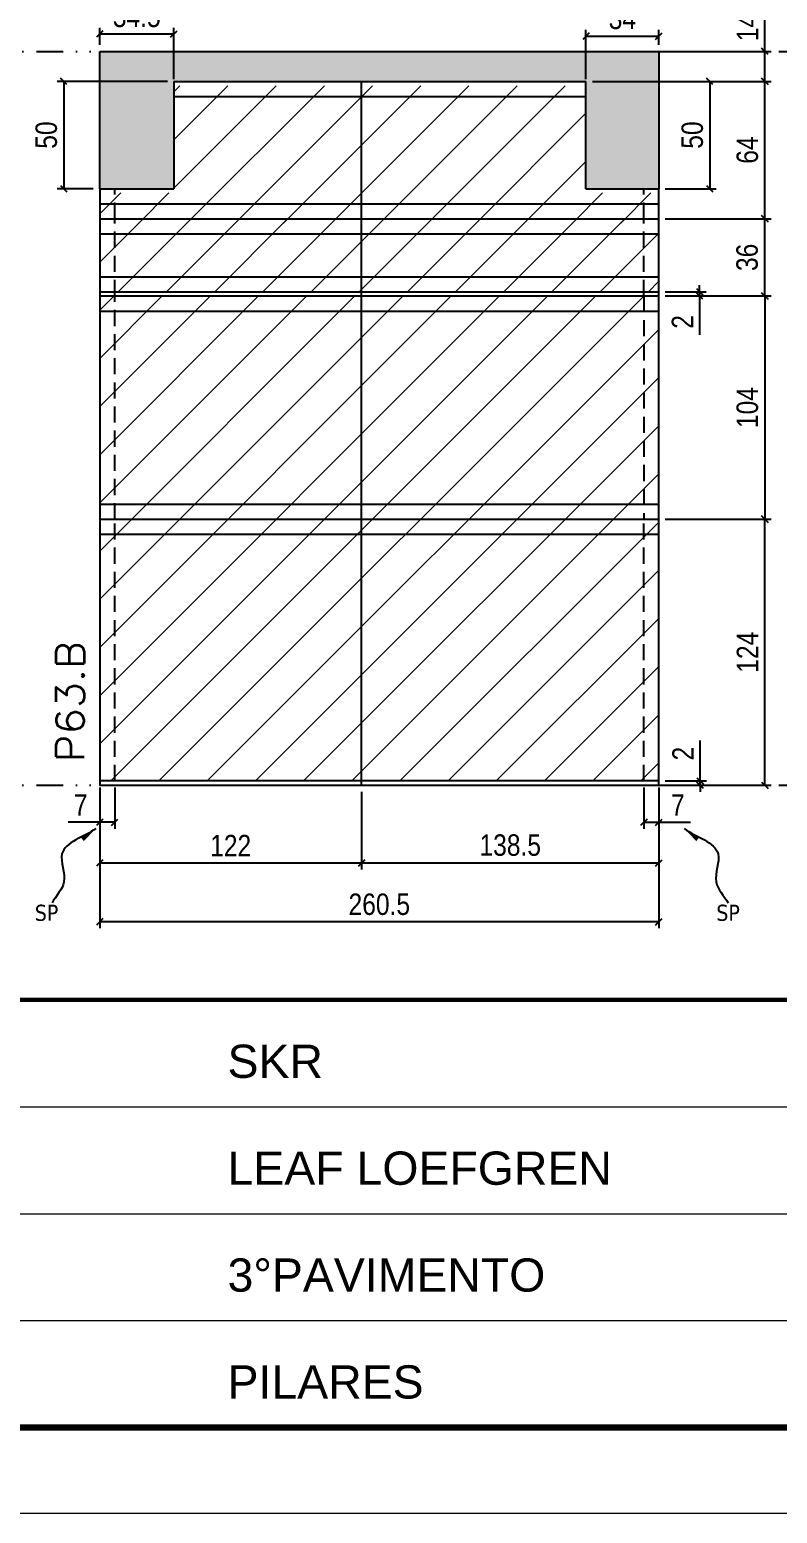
# Model space of a CAD drawing. Extents: x 14400 to 27878, y -21631 to 6985.
# Drawn here: x 16618 to 16967, y 1340 to 2032 of the extents above; entities that cross this region are included whole.
import ezdxf

# ---------------------------------------------------------------- set-up
doc = ezdxf.new("R2010")
doc.units = 0
for name, pattern in [('CONTINUO', [0]), ('DASHED', [0.75, 0.5, -0.25]), ('DIVIDE2', [0.625, 0.25, -0.125, 0, -0.125, 0, -0.125]), ('HIDDEN', [0.375, 0.25, -0.125])]:
    doc.linetypes.add(name, pattern=pattern)
for name, color, linetype in [('COTA', 241, 'Continuous'), ('Nível', 160, 'Continuous'), ('Painéis', 200, 'Continuous'), ('SARR_2.2x7', 40, 'Continuous'), ('Sarrafo de Pressão', 42, 'HIDDEN'), ('texto', 7, 'Continuous')]:
    doc.layers.add(name, color=color, linetype=linetype)
for name, color, linetype, lineweight in [('Folhas', 255, 'Continuous', 9), ('Hachura', 251, 'Continuous', 9), ('SARRAFO DE PRESSAO', 251, 'DASHED', 9), ('Texto Seção', 7, 'Continuous', 15)]:
    doc.layers.add(name, color=color, linetype=linetype, lineweight=lineweight)
doc.styles.add('ARIAL', font='arial.ttf')
doc.styles.add('COTA TECNICA', font='techl___.ttf', dxfattribs={"height": 10})
doc.styles.add('COTA TECNICA-50', font='techl___.ttf', dxfattribs={"height": 10})
doc.styles.add('REGUA-120', font='ROMANS.shx', dxfattribs={"height": 15})
doc.styles.get("Standard").update_dxf_attribs({"font": 'arial.ttf'})
doc.dimstyles.new('COTA PAINEL-50', dxfattribs={"dimtxt": 10, "dimasz": 3, "dimexe": 3, "dimexo": 3, "dimgap": 3, "dimtad": 1, "dimdec": 1, "dimzin": 12, "dimdsep": 46, "dimtxsty": 'COTA TECNICA-50', "dimblk1": 'OBLIQUE', "dimblk2": 'OBLIQUE', "dimsah": 1, "dimcen": 0.9, "dimclrd": 4, "dimclre": 4, "dimclrt": 240, "dimadec": 1, "dimazin": 3, "dimtfac": 1, "dimtdec": 1, "dimtmove": 0, "dimatfit": 3, "dimfxl": 1, "dimtolj": 1, "dimtzin": 12, "dimarcsym": 0})
doc.dimstyles.new('PAINEL', dxfattribs={"dimtxt": 10, "dimasz": 3, "dimexe": 3, "dimexo": 3, "dimgap": 3, "dimtad": 1, "dimdec": 1, "dimzin": 12, "dimdsep": 46, "dimtxsty": 'COTA TECNICA', "dimblk1": 'OBLIQUE', "dimblk2": 'OBLIQUE', "dimsah": 1, "dimcen": 0.9, "dimclrd": 4, "dimclre": 4, "dimclrt": 240, "dimadec": 1, "dimazin": 3, "dimtfac": 1, "dimtdec": 1, "dimtmove": 0, "dimatfit": 3, "dimfxl": 1, "dimtolj": 1, "dimtzin": 12, "dimarcsym": 0})
doc.dimstyles.get("Standard").update_dxf_attribs({"dimtxt": 0.18, "dimasz": 0.18, "dimexe": 0.18, "dimexo": 0.0625, "dimgap": 0.09, "dimtad": 0, "dimtih": 1, "dimtoh": 1, "dimdec": 4, "dimzin": 0, "dimdsep": 46, "dimtxsty": 'Standard', "dimcen": 0.09, "dimadec": 0, "dimazin": 0, "dimtfac": 1, "dimtdec": 4, "dimtofl": 0, "dimtmove": 0, "dimatfit": 3, "dimfxl": 1, "dimtolj": 1, "dimtzin": 0, "dimarcsym": 0})

# ---------------------------------------------------------------- blocks, each defined once
blk = doc.blocks.new('9999999999')
at = {"color": 30, "linetype": 'CONTINUO'}
for p, q in [((98564.56, 34379.64), (99583.98, 34379.64)), ((98564.56, 34329.83), (99487.98, 34329.83)), ((98564.56, 34280.02), (99487.98, 34280.02))]:
    blk.add_line(p, q, dxfattribs=at)
at = {"color": 30, "linetype": 'CONTINUO', "const_width": 2}
blk.add_lwpolyline([(99583.98, 34230.21), (99583.98, 34414.45, 0.414214), (99568.98, 34429.45), (98228.98, 34429.45, 0.414214), (98213.98, 34414.45), (98213.98, 34245.21, 0.414214), (98228.98, 34230.21), (99583.98, 34230.21)], format="xyb", dxfattribs=at)
at = {"layer": 'Folhas'}
blk.add_lwpolyline([(98138.98, 34190.21), (99623.98, 34190.21), (99623.98, 35240.21), (98138.98, 35240.21)], close=True, dxfattribs=at)
at = {"layer": 'Folhas', "color": 30, "const_width": 3}
blk.add_lwpolyline([(98213.98, 34230.21), (99583.98, 34230.21), (99583.98, 35200.21), (98213.98, 35200.21)], close=True, dxfattribs=at)
at = {"color": 7, "linetype": 'Continuous', "ltscale": 5, "style": 'ARIAL'}
for s, height, p in [('SKR', 15.483, (98837.68, 34393.13)), ('LEAF LOEFGREN', 15.4829, (98837.68, 34343.32)), ('3°PAVIMENTO', 15.4829, (98837.68, 34293.51)), ('PILARES', 15.483, (98837.68, 34243.7))]:
    blk.add_text(s, height=height, dxfattribs=at).set_placement(p)
blk = doc.blocks.new('_Oblique')
at = {"color": 0, "linetype": 'ByBlock', "lineweight": -2}
blk.add_line((-0.5, -0.5), (0.5, 0.5), dxfattribs=at)
blk = doc.blocks.new('*D851')
at = {"layer": 'COTA', "color": 4, "lineweight": -2, "transparency": 16777216}
for p, q in [((16651.13, 1678.71), (16651.13, 1613.09)), ((16911.63, 1678.71), (16911.63, 1613.09)), ((16911.63, 1616.09), (16651.13, 1616.09))]:
    blk.add_line(p, q, dxfattribs=at)
at = {"layer": 'Defpoints', "color": 0, "transparency": 16777216}
for p in [(16651.13, 1681.71), (16911.63, 1681.71), (16651.13, 1616.09)]:
    blk.add_point(p, dxfattribs=at)
at = {"layer": 'COTA', "color": 4, "lineweight": -2, "transparency": 16777216, "xscale": 3, "yscale": 3, "zscale": 3, "rotation": 180}
blk.add_blockref('_Oblique', (16651.13, 1616.09), dxfattribs=at)
at = {"layer": 'COTA', "color": 4, "lineweight": -2, "transparency": 16777216, "xscale": 3, "yscale": 3, "zscale": 3}
blk.add_blockref('_Oblique', (16911.63, 1616.09), dxfattribs=at)
at = {"layer": 'COTA', "color": 240, "transparency": 16777216, "insert": (16781.38, 1624.2), "char_height": 10, "attachment_point": 5, "style": 'COTA TECNICA'}
blk.add_mtext('\\A1;260.5', dxfattribs=at)
blk = doc.blocks.new('*D852')
at = {"layer": 'COTA', "color": 4, "lineweight": -2, "transparency": 16777216}
for p, q in [((16904.63, 1678.71), (16904.63, 1659.47)), ((16911.63, 1676.71), (16911.63, 1659.47)), ((16904.63, 1662.47), (16911.63, 1662.47)), ((16911.63, 1662.47), (16926.36, 1662.47))]:
    blk.add_line(p, q, dxfattribs=at)
at = {"layer": 'Defpoints', "color": 0, "transparency": 16777216}
for p in [(16904.63, 1681.71), (16911.63, 1679.71), (16911.63, 1662.47)]:
    blk.add_point(p, dxfattribs=at)
at = {"layer": 'COTA', "color": 4, "lineweight": -2, "transparency": 16777216, "xscale": 3, "yscale": 3, "zscale": 3, "rotation": 180}
blk.add_blockref('_Oblique', (16904.63, 1662.47), dxfattribs=at)
at = {"layer": 'COTA', "color": 4, "lineweight": -2, "transparency": 16777216, "xscale": 3, "yscale": 3, "zscale": 3}
blk.add_blockref('_Oblique', (16911.63, 1662.47), dxfattribs=at)
at = {"layer": 'COTA', "color": 240, "transparency": 16777216, "insert": (16920.49, 1670.54), "char_height": 10, "attachment_point": 5, "style": 'COTA TECNICA-50'}
blk.add_mtext('\\A1;7', dxfattribs=at)
blk = doc.blocks.new('*D853')
at = {"layer": 'COTA', "color": 4, "lineweight": -2, "transparency": 16777216}
for p, q in [((16651.13, 1676.71), (16651.13, 1659.47)), ((16658.13, 1678.71), (16658.13, 1659.47)), ((16651.13, 1662.47), (16636.4, 1662.47)), ((16658.13, 1662.47), (16651.13, 1662.47))]:
    blk.add_line(p, q, dxfattribs=at)
at = {"layer": 'Defpoints', "color": 0, "transparency": 16777216}
for p in [(16658.13, 1681.71), (16651.13, 1679.71), (16651.13, 1662.47)]:
    blk.add_point(p, dxfattribs=at)
at = {"layer": 'COTA', "color": 4, "lineweight": -2, "transparency": 16777216, "xscale": 3, "yscale": 3, "zscale": 3, "rotation": 180}
blk.add_blockref('_Oblique', (16651.13, 1662.47), dxfattribs=at)
at = {"layer": 'COTA', "color": 4, "lineweight": -2, "transparency": 16777216, "xscale": 3, "yscale": 3, "zscale": 3}
blk.add_blockref('_Oblique', (16658.13, 1662.47), dxfattribs=at)
at = {"layer": 'COTA', "color": 240, "transparency": 16777216, "insert": (16642.26, 1670.54), "char_height": 10, "attachment_point": 5, "style": 'COTA TECNICA-50'}
blk.add_mtext('\\A1;7', dxfattribs=at)
blk = doc.blocks.new('*D854')
at = {"layer": 'COTA', "color": 4, "lineweight": -2, "transparency": 16777216}
for p, q in [((16930.89, 1681.71), (16930.89, 1700.51)), ((16914.63, 1681.71), (16933.89, 1681.71)), ((16930.89, 1679.71), (16930.89, 1681.71)), ((16914.63, 1679.71), (16933.89, 1679.71)), ((16930.89, 1679.71), (16930.89, 1676.71))]:
    blk.add_line(p, q, dxfattribs=at)
at = {"layer": 'Defpoints', "color": 0, "transparency": 16777216}
for p in [(16911.63, 1681.71), (16911.63, 1679.71), (16930.89, 1679.71)]:
    blk.add_point(p, dxfattribs=at)
at = {"layer": 'COTA', "color": 4, "lineweight": -2, "transparency": 16777216, "xscale": 3, "yscale": 3, "zscale": 3}
for p, rotation in [((16930.89, 1681.71), 270), ((16930.89, 1679.71), 90)]:
    blk.add_blockref('_Oblique', p, dxfattribs=dict(at, rotation=rotation))
at = {"layer": 'COTA', "color": 240, "transparency": 16777216, "insert": (16922.89, 1694.46), "char_height": 10, "attachment_point": 5, "rotation": 90, "style": 'COTA TECNICA-50'}
blk.add_mtext('\\A1;2', dxfattribs=at)
blk = doc.blocks.new('*D866')
at = {"layer": 'COTA', "color": 4, "linetype": 'ByBlock', "lineweight": -2, "transparency": 16777216}
for p, q in [((16914.63, 1803.71), (16964, 1803.71)), ((16961, 1679.71), (16961, 1803.71)), ((16914.63, 1679.71), (16964, 1679.71))]:
    blk.add_line(p, q, dxfattribs=at)
at = {"layer": 'Defpoints', "color": 0, "linetype": 'ByBlock', "transparency": 16777216}
for p in [(16911.63, 1803.71), (16961, 1803.71), (16911.63, 1679.71)]:
    blk.add_point(p, dxfattribs=at)
at = {"layer": 'COTA', "color": 4, "linetype": 'ByBlock', "lineweight": -2, "transparency": 16777216, "xscale": 3, "yscale": 3, "zscale": 3}
for p, rotation in [((16961, 1803.71), 90), ((16961, 1679.71), 270)]:
    blk.add_blockref('_Oblique', p, dxfattribs=dict(at, rotation=rotation))
at = {"layer": 'COTA', "color": 240, "linetype": 'ByBlock', "transparency": 16777216, "insert": (16952.92, 1741.71), "char_height": 10, "attachment_point": 5, "rotation": 90, "style": 'COTA TECNICA'}
blk.add_mtext('\\A1;124', dxfattribs=at)
blk = doc.blocks.new('*D867')
at = {"layer": 'COTA', "color": 4, "linetype": 'ByBlock', "lineweight": -2, "transparency": 16777216}
for p, q in [((16914.63, 1803.71), (16964, 1803.71)), ((16961, 1679.71), (16961, 1803.71)), ((16914.63, 1679.71), (16964, 1679.71))]:
    blk.add_line(p, q, dxfattribs=at)
at = {"layer": 'Defpoints', "color": 0, "linetype": 'ByBlock', "transparency": 16777216}
for p in [(16911.63, 1803.71), (16961, 1803.71), (16911.63, 1679.71)]:
    blk.add_point(p, dxfattribs=at)
at = {"layer": 'COTA', "color": 4, "linetype": 'ByBlock', "lineweight": -2, "transparency": 16777216, "xscale": 3, "yscale": 3, "zscale": 3}
for p, rotation in [((16961, 1803.71), 90), ((16961, 1679.71), 270)]:
    blk.add_blockref('_Oblique', p, dxfattribs=dict(at, rotation=rotation))
at = {"layer": 'COTA', "color": 240, "linetype": 'ByBlock', "transparency": 16777216, "insert": (16952.92, 1741.71), "char_height": 10, "attachment_point": 5, "rotation": 90, "style": 'COTA TECNICA'}
blk.add_mtext('\\A1;124', dxfattribs=at)
blk = doc.blocks.new('*D868')
at = {"layer": 'COTA', "color": 4, "lineweight": -2, "transparency": 16777216}
for p, q in [((16773.13, 1676.71), (16773.13, 1640.53)), ((16911.63, 1676.71), (16911.63, 1640.53)), ((16773.13, 1643.53), (16911.63, 1643.53))]:
    blk.add_line(p, q, dxfattribs=at)
at = {"layer": 'Defpoints', "color": 0, "transparency": 16777216}
for p in [(16773.13, 1679.71), (16911.63, 1679.71), (16911.63, 1643.53)]:
    blk.add_point(p, dxfattribs=at)
at = {"layer": 'COTA', "color": 4, "lineweight": -2, "transparency": 16777216, "xscale": 3, "yscale": 3, "zscale": 3, "rotation": 180}
blk.add_blockref('_Oblique', (16773.13, 1643.53), dxfattribs=at)
at = {"layer": 'COTA', "color": 4, "lineweight": -2, "transparency": 16777216, "xscale": 3, "yscale": 3, "zscale": 3}
blk.add_blockref('_Oblique', (16911.63, 1643.53), dxfattribs=at)
at = {"layer": 'COTA', "color": 240, "transparency": 16777216, "insert": (16842.38, 1651.77), "char_height": 10, "attachment_point": 5, "style": 'COTA TECNICA'}
blk.add_mtext('\\A1;138.5', dxfattribs=at)
blk = doc.blocks.new('*D869')
at = {"layer": 'COTA', "color": 4, "lineweight": -2, "transparency": 16777216}
for p, q in [((16651.13, 1676.71), (16651.13, 1640.53)), ((16773.13, 1676.71), (16773.13, 1640.53)), ((16651.13, 1643.53), (16773.13, 1643.53))]:
    blk.add_line(p, q, dxfattribs=at)
at = {"layer": 'Defpoints', "color": 0, "transparency": 16777216}
for p in [(16651.13, 1679.71), (16773.13, 1679.71), (16773.13, 1643.53)]:
    blk.add_point(p, dxfattribs=at)
at = {"layer": 'COTA', "color": 4, "lineweight": -2, "transparency": 16777216, "xscale": 3, "yscale": 3, "zscale": 3, "rotation": 180}
blk.add_blockref('_Oblique', (16651.13, 1643.53), dxfattribs=at)
at = {"layer": 'COTA', "color": 4, "lineweight": -2, "transparency": 16777216, "xscale": 3, "yscale": 3, "zscale": 3}
blk.add_blockref('_Oblique', (16773.13, 1643.53), dxfattribs=at)
at = {"layer": 'COTA', "color": 240, "transparency": 16777216, "insert": (16712.13, 1651.59), "char_height": 10, "attachment_point": 5, "style": 'COTA TECNICA'}
blk.add_mtext('\\A1;122', dxfattribs=at)
blk = doc.blocks.new('*D874')
at = {"layer": 'COTA', "color": 4, "lineweight": -2, "transparency": 16777216}
for p, q in [((16880.65, 2007.71), (16964, 2007.71)), ((16961, 1943.71), (16961, 2007.71)), ((16914.63, 1943.71), (16964, 1943.71))]:
    blk.add_line(p, q, dxfattribs=at)
at = {"layer": 'Defpoints', "color": 0, "transparency": 16777216}
for p in [(16877.65, 2007.71), (16961, 2007.71), (16911.63, 1943.71)]:
    blk.add_point(p, dxfattribs=at)
at = {"layer": 'COTA', "color": 4, "lineweight": -2, "transparency": 16777216, "xscale": 3, "yscale": 3, "zscale": 3}
for p, rotation in [((16961, 2007.71), 90), ((16961, 1943.71), 270)]:
    blk.add_blockref('_Oblique', p, dxfattribs=dict(at, rotation=rotation))
at = {"layer": 'COTA', "color": 240, "transparency": 16777216, "insert": (16952.89, 1975.71), "char_height": 10, "attachment_point": 5, "rotation": 90, "style": 'COTA TECNICA'}
blk.add_mtext('\\A1;64', dxfattribs=at)
blk = doc.blocks.new('*D875')
at = {"layer": 'COTA', "color": 4, "lineweight": -2, "transparency": 16777216}
for p, q in [((16961, 2021.71), (16961, 2040.83)), ((16914.63, 2021.71), (16964, 2021.71)), ((16961, 2007.71), (16961, 2021.71)), ((16880.65, 2007.71), (16964, 2007.71))]:
    blk.add_line(p, q, dxfattribs=at)
at = {"layer": 'Defpoints', "color": 0, "transparency": 16777216}
for p in [(16911.63, 2021.71), (16961, 2021.71), (16877.65, 2007.71)]:
    blk.add_point(p, dxfattribs=at)
at = {"layer": 'COTA', "color": 4, "lineweight": -2, "transparency": 16777216, "xscale": 3, "yscale": 3, "zscale": 3}
for p, rotation in [((16961, 2021.71), 90), ((16961, 2007.71), 270)]:
    blk.add_blockref('_Oblique', p, dxfattribs=dict(at, rotation=rotation))
at = {"layer": 'COTA', "color": 240, "transparency": 16777216, "insert": (16952.92, 2032.77), "char_height": 10, "attachment_point": 5, "rotation": 90, "style": 'COTA TECNICA'}
blk.add_mtext('\\A1;14', dxfattribs=at)
blk = doc.blocks.new('*D876')
at = {"layer": 'COTA', "color": 4, "lineweight": -2, "transparency": 16777216}
for p, q in [((16651.13, 2024.71), (16651.13, 2032.75)), ((16685.63, 2008.71), (16685.63, 2032.75)), ((16685.63, 2029.75), (16651.13, 2029.75))]:
    blk.add_line(p, q, dxfattribs=at)
at = {"layer": 'Defpoints', "color": 0, "transparency": 16777216}
for p in [(16651.13, 2029.75), (16651.13, 2021.71), (16685.63, 2005.71)]:
    blk.add_point(p, dxfattribs=at)
at = {"layer": 'COTA', "color": 4, "lineweight": -2, "transparency": 16777216, "xscale": 3, "yscale": 3, "zscale": 3, "rotation": 180}
blk.add_blockref('_Oblique', (16651.13, 2029.75), dxfattribs=at)
at = {"layer": 'COTA', "color": 4, "lineweight": -2, "transparency": 16777216, "xscale": 3, "yscale": 3, "zscale": 3}
blk.add_blockref('_Oblique', (16685.63, 2029.75), dxfattribs=at)
at = {"layer": 'COTA', "color": 240, "transparency": 16777216, "insert": (16668.38, 2037.97), "char_height": 10, "attachment_point": 5, "style": 'COTA TECNICA'}
blk.add_mtext('\\A1;34.5', dxfattribs=at)
blk = doc.blocks.new('*D865')
at = {"layer": 'COTA', "color": 4, "lineweight": -2, "transparency": 16777216}
for p, q in [((16877.65, 2008.71), (16877.65, 2031.81)), ((16877.65, 2028.81), (16911.63, 2028.81)), ((16911.63, 2024.71), (16911.63, 2031.81))]:
    blk.add_line(p, q, dxfattribs=at)
at = {"layer": 'Defpoints', "color": 0, "transparency": 16777216}
for p in [(16911.63, 2028.81), (16911.63, 2021.71), (16877.65, 2005.71)]:
    blk.add_point(p, dxfattribs=at)
at = {"layer": 'COTA', "color": 4, "lineweight": -2, "transparency": 16777216, "xscale": 3, "yscale": 3, "zscale": 3, "rotation": 180}
blk.add_blockref('_Oblique', (16877.65, 2028.81), dxfattribs=at)
at = {"layer": 'COTA', "color": 4, "lineweight": -2, "transparency": 16777216, "xscale": 3, "yscale": 3, "zscale": 3}
blk.add_blockref('_Oblique', (16911.63, 2028.81), dxfattribs=at)
at = {"layer": 'COTA', "color": 240, "transparency": 16777216, "insert": (16894.64, 2037.03), "char_height": 10, "attachment_point": 5, "style": 'COTA TECNICA'}
blk.add_mtext('\\A1;34', dxfattribs=at)
blk = doc.blocks.new('*D883')
at = {"layer": 'COTA', "color": 4, "lineweight": -2, "transparency": 16777216}
for p, q in [((16914.63, 1907.71), (16964, 1907.71)), ((16961, 1907.71), (16961, 1803.71)), ((16914.63, 1803.71), (16964, 1803.71))]:
    blk.add_line(p, q, dxfattribs=at)
at = {"layer": 'Defpoints', "color": 0, "transparency": 16777216}
for p in [(16911.63, 1907.71), (16911.63, 1803.71), (16961, 1803.71)]:
    blk.add_point(p, dxfattribs=at)
at = {"layer": 'COTA', "color": 4, "lineweight": -2, "transparency": 16777216, "xscale": 3, "yscale": 3, "zscale": 3}
for p, rotation in [((16961, 1907.71), 90), ((16961, 1803.71), 270)]:
    blk.add_blockref('_Oblique', p, dxfattribs=dict(at, rotation=rotation))
at = {"layer": 'COTA', "color": 240, "transparency": 16777216, "insert": (16952.89, 1855.71), "char_height": 10, "attachment_point": 5, "rotation": 90, "style": 'COTA TECNICA'}
blk.add_mtext('\\A1;104', dxfattribs=at)
blk = doc.blocks.new('*D884')
at = {"layer": 'COTA', "color": 4, "lineweight": -2, "transparency": 16777216}
for p, q in [((16682.63, 2007.71), (16631.37, 2007.71)), ((16634.37, 2007.71), (16634.37, 1957.71)), ((16648.13, 1957.71), (16631.37, 1957.71))]:
    blk.add_line(p, q, dxfattribs=at)
at = {"layer": 'Defpoints', "color": 0, "transparency": 16777216}
for p in [(16685.63, 2007.71), (16634.37, 1957.71), (16651.13, 1957.71)]:
    blk.add_point(p, dxfattribs=at)
at = {"layer": 'COTA', "color": 4, "lineweight": -2, "transparency": 16777216, "xscale": 3, "yscale": 3, "zscale": 3}
for p, rotation in [((16634.37, 2007.71), 90), ((16634.37, 1957.71), 270)]:
    blk.add_blockref('_Oblique', p, dxfattribs=dict(at, rotation=rotation))
at = {"layer": 'COTA', "color": 240, "transparency": 16777216, "insert": (16626.26, 1982.71), "char_height": 10, "attachment_point": 5, "rotation": 90, "style": 'COTA TECNICA'}
blk.add_mtext('\\A1;50', dxfattribs=at)
blk = doc.blocks.new('*D885')
at = {"layer": 'COTA', "color": 4, "lineweight": -2, "transparency": 16777216}
for p, q in [((16880.65, 2007.71), (16938.33, 2007.71)), ((16935.33, 2007.71), (16935.33, 1957.71)), ((16914.63, 1957.71), (16938.33, 1957.71))]:
    blk.add_line(p, q, dxfattribs=at)
at = {"layer": 'Defpoints', "color": 0, "transparency": 16777216}
for p in [(16877.65, 2007.71), (16911.63, 1957.71), (16935.33, 1957.71)]:
    blk.add_point(p, dxfattribs=at)
at = {"layer": 'COTA', "color": 4, "lineweight": -2, "transparency": 16777216, "xscale": 3, "yscale": 3, "zscale": 3}
for p, rotation in [((16935.33, 2007.71), 90), ((16935.33, 1957.71), 270)]:
    blk.add_blockref('_Oblique', p, dxfattribs=dict(at, rotation=rotation))
at = {"layer": 'COTA', "color": 240, "transparency": 16777216, "insert": (16927.23, 1982.71), "char_height": 10, "attachment_point": 5, "rotation": 90, "style": 'COTA TECNICA'}
blk.add_mtext('\\A1;50', dxfattribs=at)
blk = doc.blocks.new('*D1890')
at = {"layer": 'COTA', "color": 4, "lineweight": -2, "transparency": 16777216}
for p, q in [((16914.63, 1943.71), (16964, 1943.71)), ((16961, 1907.71), (16961, 1943.71)), ((16914.63, 1907.71), (16964, 1907.71))]:
    blk.add_line(p, q, dxfattribs=at)
at = {"layer": 'Defpoints', "color": 0, "transparency": 16777216}
for p in [(16911.63, 1943.71), (16961, 1943.71), (16911.63, 1907.71)]:
    blk.add_point(p, dxfattribs=at)
at = {"layer": 'COTA', "color": 4, "lineweight": -2, "transparency": 16777216, "xscale": 3, "yscale": 3, "zscale": 3}
for p, rotation in [((16961, 1943.71), 90), ((16961, 1907.71), 270)]:
    blk.add_blockref('_Oblique', p, dxfattribs=dict(at, rotation=rotation))
at = {"layer": 'COTA', "color": 240, "transparency": 16777216, "insert": (16952.78, 1925.71), "char_height": 10, "attachment_point": 5, "rotation": 90, "style": 'COTA TECNICA'}
blk.add_mtext('\\A1;36', dxfattribs=at)
blk = doc.blocks.new('*D2267')
at = {"layer": 'COTA', "color": 4, "lineweight": -2, "transparency": 16777216}
for p, q in [((16914.63, 1909.71), (16933.62, 1909.71)), ((16930.62, 1909.71), (16930.62, 1912.71)), ((16930.62, 1909.71), (16930.62, 1907.71)), ((16914.63, 1907.71), (16933.62, 1907.71)), ((16930.62, 1907.71), (16930.62, 1889.6))]:
    blk.add_line(p, q, dxfattribs=at)
at = {"layer": 'Defpoints', "color": 0, "transparency": 16777216}
for p in [(16911.63, 1909.71), (16911.63, 1907.71), (16930.62, 1907.71)]:
    blk.add_point(p, dxfattribs=at)
at = {"layer": 'COTA', "color": 4, "lineweight": -2, "transparency": 16777216, "xscale": 3, "yscale": 3, "zscale": 3}
for p, rotation in [((16930.62, 1909.71), 270), ((16930.62, 1907.71), 90)]:
    blk.add_blockref('_Oblique', p, dxfattribs=dict(at, rotation=rotation))
at = {"layer": 'COTA', "color": 240, "transparency": 16777216, "insert": (16922.62, 1895.65), "char_height": 10, "attachment_point": 5, "rotation": 90, "style": 'COTA TECNICA'}
blk.add_mtext('\\A1;2', dxfattribs=at)

msp = doc.modelspace()

# ---------------------------------------------------------------- hatches: boundary and pattern name
at = {"layer": 'COTA'}
h = msp.add_hatch(dxfattribs=at)
h.set_pattern_fill('AR-CONC', color=256, scale=0.03)
h.set_pattern_definition([(50, (0, 2), (5.4655401, -0.4781726), [0.5715, -6.2865]), (355, (0, 2), (-1.0573026, 5.7317054), [0.4572, -5.0292175]), (100.451445, (0.4555, 1.96), (4.4082374, 5.2535326), [0.4857003, -5.3427073]), (46.1842, (0, 3.524), (8.1323712, -1.2612698), [0.85725, -9.42975]), (96.63556, (0.678, 3.419), (7.122124, 7.4227837), [0.7285507, -8.0140682]), (351.18415, (0, 3.524), (7.122124, 7.4227837), [0.685799, -7.543792]), (21, (0.762, 3.143), (4.5484317, -3.067956), [0.5715, -6.2865]), (326, (0.762, 3.143), (1.8540609, 5.525639), [0.4572, -5.0292]), (71.451445, (1.141, 2.8873), (6.4024926, 2.457683), [0.4857003, -5.3426981]), (37.5, (0, 2), (0.0926581, 2.53665117), [0, -4.96824, 0, -5.1054, 0, -5.04825]), (7.5, (0, 2), (2.00458988, 3.00541724), [0, -2.91084, 0, -4.85394, 0, -1.92405]), (327.5, (-1.6993, 2), (4.06771786, -0.17186232), [0, -1.905, 0, -5.9436, 0, -7.8867]), (317.5, (-2.4613, 2), (4.44387544, 0.7627947), [0, -2.4765, 0, -3.94716, 0, -5.6007])])
h.paths.add_polyline_path([(16685.63, 2007.71), (16877.65, 2007.71), (16877.65, 1957.71), (16911.63, 1957.71), (16911.63, 2021.71), (16651.13, 2021.71), (16651.13, 1957.71), (16685.63, 1957.71)])
at = {"layer": 'Hachura'}
h = msp.add_hatch(dxfattribs=at)
h.set_pattern_fill('ANSI31', color=256, scale=5)
h.paths.add_polyline_path([(16319.12, 2019.71), (16231.12, 2019.71), (16231.12, 1955.71), (16197.12, 1955.71), (16197.12, 1941.71), (16319.12, 1941.71)])
h.paths.add_polyline_path([(16423.12, 2019.71), (16319.12, 2019.71), (16319.12, 1941.71), (16457.62, 1941.71), (16457.62, 1955.71), (16423.12, 1955.71)])
h.paths.add_polyline_path([(16457.62, 1907.71), (16319.12, 1907.71), (16319.12, 1803.71), (16457.62, 1803.71)])
h.paths.add_polyline_path([(16319.12, 1907.71), (16197.12, 1907.71), (16197.12, 1803.71), (16319.12, 1803.71)])
h.paths.add_polyline_path([(16319.12, 1803.71), (16197.12, 1803.71), (16197.12, 1681.71), (16319.12, 1681.71)])
h.paths.add_polyline_path([(16457.62, 1803.71), (16319.12, 1803.71), (16319.12, 1681.71), (16457.62, 1681.71)])
h.paths.add_polyline_path([(16773.13, 1803.71), (16651.13, 1803.71), (16651.13, 1681.71), (16773.13, 1681.71)])
h.paths.add_polyline_path([(16911.63, 1803.71), (16773.13, 1803.71), (16773.13, 1681.71), (16911.63, 1681.71)])
h.paths.add_polyline_path([(16911.63, 1907.71), (16773.13, 1907.71), (16773.13, 1803.71), (16911.63, 1803.71)])
h.paths.add_polyline_path([(16773.13, 1907.71), (16651.13, 1907.71), (16651.13, 1803.71), (16773.13, 1803.71)])
h.paths.add_polyline_path([(16773.13, 2005.71), (16685.63, 2005.71), (16685.63, 1955.71), (16651.13, 1955.71), (16651.13, 1941.71), (16773.13, 1941.71)])
h.paths.add_polyline_path([(16877.65, 2005.71), (16773.13, 2005.71), (16773.13, 1941.71), (16911.63, 1941.71), (16911.63, 1955.71), (16877.65, 1955.71)])
h = msp.add_hatch(dxfattribs=at)
h.set_pattern_fill('ANSI31', color=256, scale=5)
h.paths.add_polyline_path([(16319.12, 1943.71), (16197.12, 1943.71), (16197.12, 1909.71), (16319.12, 1909.71)])
h.paths.add_polyline_path([(16457.62, 1943.71), (16319.12, 1943.71), (16319.12, 1909.71), (16457.62, 1909.71)])
h.paths.add_polyline_path([(16773.13, 1943.71), (16651.13, 1943.71), (16651.13, 1909.71), (16773.13, 1909.71)])
h.paths.add_polyline_path([(16911.63, 1943.71), (16773.13, 1943.71), (16773.13, 1909.71), (16911.63, 1909.71)])
h.paths.add_polyline_path([(17118.01, 1957.71), (17099.01, 1957.71), (17099.01, 1831.71), (17118.01, 1831.71)])
h.paths.add_polyline_path([(17300.65, 1957.71), (17281.65, 1957.71), (17281.65, 1831.71), (17300.65, 1831.71)])

# ---------------------------------------------------------------- linework, layer by layer
at = {"layer": 'COTA'}
for p, q in [((16651.13, 1957.71), (16651.13, 2021.71)), ((16651.13, 2021.71), (16911.63, 2021.71)), ((16911.63, 2021.71), (16911.63, 1957.71))]:
    msp.add_line(p, q, dxfattribs=at)
at = {"layer": 'Nível', "color": 4, "linetype": 'DIVIDE2', "ltscale": 50}
for p, q in [((16086.97, 2021.71), (17456.97, 2021.71)), ((16086.97, 1679.71), (17456.97, 1679.71))]:
    msp.add_line(p, q, dxfattribs=at)
at = {"layer": 'Painéis'}
for p, q in [((16685.63, 2007.71), (16685.63, 1957.71)), ((16685.63, 2007.71), (16877.65, 2007.71)), ((16773.13, 1679.71), (16773.13, 2007.71)), ((16877.65, 1957.71), (16877.65, 2007.71)), ((16651.13, 1957.71), (16651.13, 1681.71)), ((16651.13, 1957.71), (16685.63, 1957.71)), ((16877.65, 1957.71), (16911.63, 1957.71)), ((16911.63, 1681.71), (16911.63, 1957.71)), ((16651.13, 1943.71), (16911.63, 1943.71)), ((16651.13, 1909.71), (16911.63, 1909.71)), ((16651.13, 1907.71), (16911.63, 1907.71)), ((16651.13, 1803.71), (16911.63, 1803.71))]:
    msp.add_line(p, q, dxfattribs=at)
msp.add_lwpolyline([(16911.63, 1681.71), (16651.13, 1681.71), (16651.13, 1679.71), (16911.63, 1679.71)], close=True, dxfattribs=at)
at = {"layer": 'SARR_2.2x7'}
for p, q in [((16685.63, 2000.71), (16773.13, 2000.71)), ((16773.13, 2000.71), (16877.65, 2000.71)), ((16651.13, 1950.71), (16911.63, 1950.71)), ((16651.13, 1936.71), (16911.63, 1936.71)), ((16651.13, 1916.71), (16911.63, 1916.71)), ((16651.13, 1900.71), (16911.63, 1900.71)), ((16651.13, 1810.71), (16911.63, 1810.71)), ((16651.13, 1796.71), (16911.63, 1796.71))]:
    msp.add_line(p, q, dxfattribs=at)
at = {"layer": 'Sarrafo de Pressão', "ltscale": 30}
for p, q in [((16658.13, 1943.71), (16658.13, 1957.71)), ((16904.63, 1943.71), (16904.63, 1957.71)), ((16658.13, 1907.71), (16658.13, 1943.71)), ((16904.63, 1907.71), (16904.63, 1943.71)), ((16658.13, 1803.71), (16658.13, 1907.71)), ((16904.63, 1907.71), (16904.63, 1803.71)), ((16658.13, 1681.71), (16658.13, 1803.71)), ((16904.63, 1681.71), (16904.63, 1803.71))]:
    msp.add_line(p, q, dxfattribs=at)

# ---------------------------------------------------------------- block references
at = {"layer": 'SARRAFO DE PRESSAO', "color": 6, "linetype": 'ByBlock'}
msp.add_blockref('9999999999', (-82127.01, -32849.78), dxfattribs=at)

# ---------------------------------------------------------------- texts
at = {"layer": 'texto', "color": 0, "char_height": 7.5, "attachment_point": 5}
for insert in [(16626.35, 1620.22), (16943.88, 1620.22)]:
    msp.add_mtext('{\\fTahoma|b0|i0|c0|p34;\\C4;SP}', dxfattribs=dict(at, insert=insert))
at = {"layer": 'Texto Seção', "style": 'REGUA-120', "width": 1.1}
msp.add_text('P63.B', height=13, rotation=90, dxfattribs=at).set_placement((16643.88, 1690.47))

# ---------------------------------------------------------------- dimensions: what is measured, and where the dimension line sits
at = {"layer": 'COTA'}
for base, p1, p2, dimstyle, picture, middle in [((16651.13, 2029.75), (16685.63, 2005.71), (16651.13, 2021.71), 'PAINEL', '*D876', (16668.38, 2037.97)), ((16911.63, 2028.81), (16877.65, 2005.71), (16911.63, 2021.71), 'PAINEL', '*D865', (16894.64, 2037.03)), ((16911.63, 1662.47), (16904.63, 1681.71), (16911.63, 1679.71), 'COTA PAINEL-50', '*D852', (16920.49, 1670.54)), ((16773.13, 1643.53), (16651.13, 1679.71), (16773.13, 1679.71), 'PAINEL', '*D869', (16712.13, 1651.59))]:
    dim = msp.add_linear_dim(base=base, p1=p1, p2=p2, dimstyle=dimstyle, dxfattribs=at)
    dim.commit()
    dim.dimension.update_dxf_attribs({"geometry": picture, "text_midpoint": middle})
for base, p1, p2, angle, dimstyle, picture, middle in [((16961, 2021.71), (16877.65, 2007.71), (16911.63, 2021.71), 90, 'PAINEL', '*D875', (16952.92, 2032.77)), ((16634.37, 1957.71), (16685.63, 2007.71), (16651.13, 1957.71), 90, 'PAINEL', '*D884', (16626.26, 1982.71)), ((16961, 2007.71), (16911.63, 1943.71), (16877.65, 2007.71), 90, 'PAINEL', '*D874', (16952.89, 1975.71)), ((16935.33, 1957.71), (16877.65, 2007.71), (16911.63, 1957.71), 90, 'PAINEL', '*D885', (16927.23, 1982.71)), ((16961, 1943.71), (16911.63, 1907.71), (16911.63, 1943.71), 90, 'PAINEL', '*D1890', (16952.78, 1925.71)), ((16930.62, 1907.71), (16911.63, 1909.71), (16911.63, 1907.71), 90, 'PAINEL', '*D2267', (16922.62, 1895.65)), ((16961, 1803.71), (16911.63, 1907.71), (16911.63, 1803.71), 90, 'PAINEL', '*D883', (16952.89, 1855.71)), ((16651.13, 1662.47), (16658.13, 1681.71), (16651.13, 1679.71), 180, 'COTA PAINEL-50', '*D853', (16642.26, 1670.54))]:
    dim = msp.add_linear_dim(base=base, p1=p1, p2=p2, angle=angle, dimstyle=dimstyle, dxfattribs=at)
    dim.commit()
    dim.dimension.update_dxf_attribs({"geometry": picture, "text_midpoint": middle})
at = {"layer": 'COTA', "linetype": 'ByBlock'}
for picture in ['*D866', '*D867']:
    dim = msp.add_aligned_dim(p1=(16911.63, 1679.71), p2=(16911.63, 1803.71), distance=-49.37, dimstyle='PAINEL', dxfattribs=at)
    dim.commit()
    dim.dimension.update_dxf_attribs({"geometry": picture, "text_midpoint": (16952.92, 1741.71)})
at = {"layer": 'COTA'}
dim = msp.add_linear_dim(base=(16930.89, 1679.71), p1=(16911.63, 1681.71), p2=(16911.63, 1679.71), angle=90, dimstyle='COTA PAINEL-50', dxfattribs=at)
dim.commit()
dim.dimension.update_dxf_attribs({"geometry": '*D854', "text_midpoint": (16930.89, 1694.46), "dimtype": 160})
dim = msp.add_linear_dim(base=(16651.13, 1616.09), p1=(16911.63, 1681.71), p2=(16651.13, 1681.71), angle=180, dimstyle='PAINEL', override={"dimarcsym": 2}, dxfattribs=at)
dim.commit()
dim.dimension.update_dxf_attribs({"geometry": '*D851', "text_midpoint": (16781.38, 1624.2)})
dim = msp.add_linear_dim(base=(16911.63, 1643.53), p1=(16773.13, 1679.71), p2=(16911.63, 1679.71), dimstyle='PAINEL', override={"dimtmove": 1}, dxfattribs=at)
dim.commit()
dim.dimension.update_dxf_attribs({"geometry": '*D868', "text_midpoint": (16842.38, 1651.77)})

# ---------------------------------------------------------------- leaders
at = {"layer": 'COTA', "path_type": 1}
for points in [[(16649.3, 1659.53), (16633.52, 1647.69), (16634.44, 1634.69), (16628.89, 1624.91)], [(16923.46, 1659.53), (16939.24, 1647.69), (16938.32, 1634.69), (16943.87, 1624.91)]]:
    msp.add_leader(points, dimstyle='Standard', override={"dimasz": 8}, dxfattribs=at)

doc.saveas('drawing.dxf')
